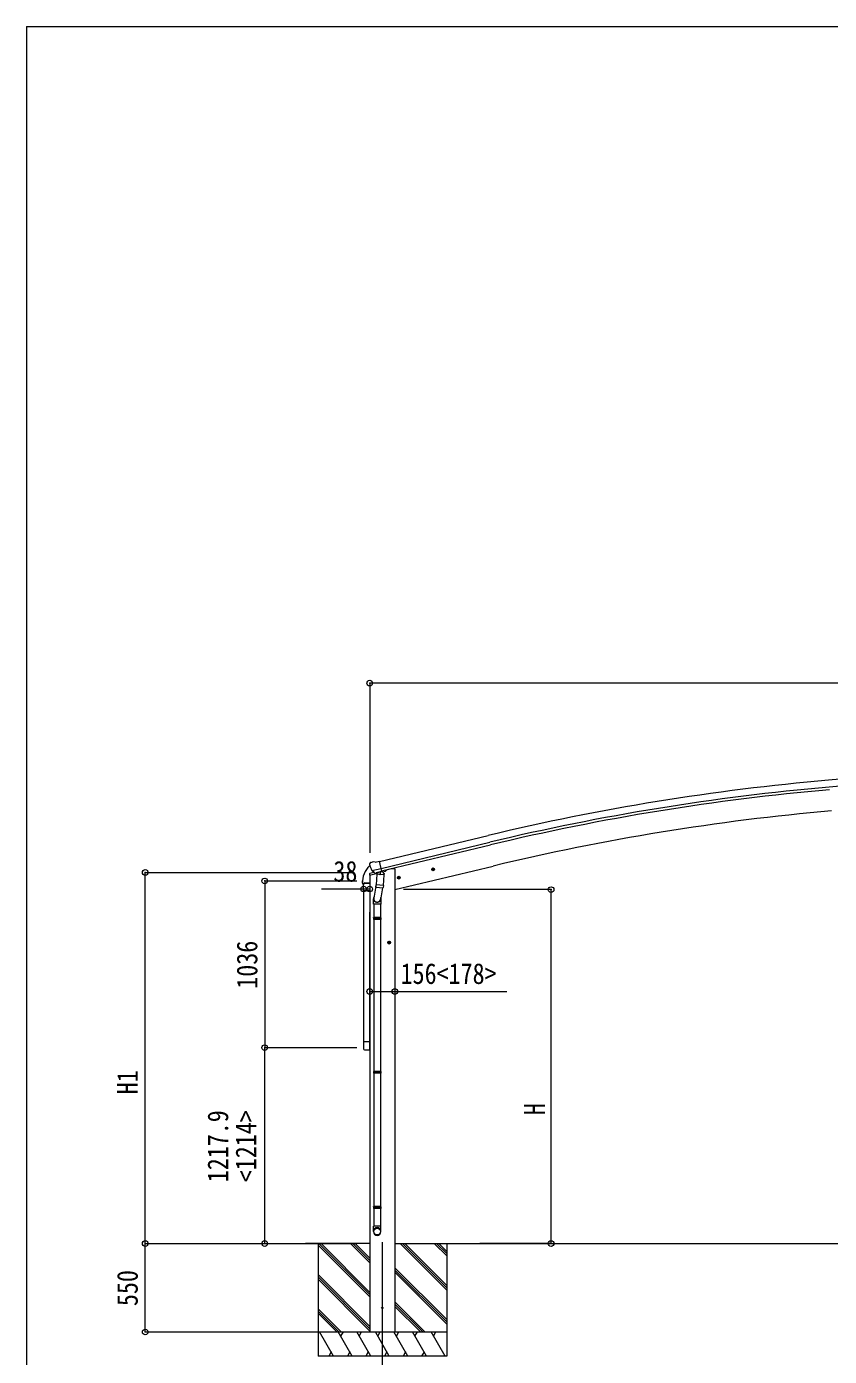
# Model space of a CAD drawing. Units: millimetres at full size. Extents: x -9783 to 9892, y -6828 to 6752.
# Drawn here: x -9783 to -4792, y -1515 to 6752 of the extents above; entities that cross this region are included whole.
import ezdxf
from ezdxf.enums import TextEntityAlignment as Align

# ---------------------------------------------------------------- set-up
doc = ezdxf.new("R2010")
doc.units = ezdxf.units.MM
doc.header["$LTSCALE"] = 35
doc.header["$PDMODE"] = 32
doc.header["$PDSIZE"] = 35
for name, color, linetype, lineweight in [('0-0_0', 7, 'Continuous', 9), ('0-1_本体', 4, 'Continuous', 9), ('0-2_部品', 7, 'Continuous', 9), ('0-8_PARTS2', 2, 'Continuous', 9), ('0-A_寸法', 6, 'Continuous', 9), ('1-1_GLASS', 4, 'Continuous', 9), ('1-2_GLASS_SEAL', 7, 'Continuous', 9), ('1-A', 6, 'Continuous', 9), ('F-0_240', 7, 'Continuous', 9)]:
    doc.layers.add(name, color=color, linetype=linetype, lineweight=lineweight)
doc.styles.add('ＭＳ ゴシック', font='')
doc.styles.get('ＭＳ ゴシック').set_extended_font_data('MS Gothic')

msp = doc.modelspace()

# ---------------------------------------------------------------- linework, layer by layer
at = {"layer": '0-0_0'}
for p, q in [((-7649.46, -813.2), (-8048.13, -813.2)), ((-7971.21, -813.2), (-7971.21, -1513.2)), ((-7648.96, -1144.96), (-7971.21, -822.71)), ((-7648.96, -1130.82), (-7966.57, -813.21)), ((-7648.96, -1116.68), (-7952.43, -813.21)), ((-7648.96, -932.83), (-7768.59, -813.2)), ((-7648.96, -918.69), (-7754.45, -813.2)), ((-7648.96, -904.55), (-7740.3, -813.2)), ((-7493.46, -813.2), (-624.49, -813.2)), ((-7171.21, -1102.21), (-7460.22, -813.2)), ((-7171.21, -1088.07), (-7446.08, -813.2)), ((-7171.21, -1073.93), (-7431.94, -813.2)), ((-7171.21, -890.08), (-7248.09, -813.2)), ((-7171.21, -875.94), (-7233.95, -813.2)), ((-7219.79, -813.21), (-7219.8, -813.2)), ((-7171.21, -861.8), (-7219.79, -813.21)), ((-7171.21, -813.2), (-7171.21, -1513.2)), ((-7171.21, -1286.06), (-7493.46, -963.81)), ((-7171.21, -1300.2), (-7493.46, -977.95)), ((-7648.96, -1328.81), (-7971.21, -1006.56)), ((-7648.96, -1342.95), (-7971.21, -1020.7)), ((-7648.96, -1357.09), (-7971.21, -1034.84)), ((-7171.21, -1314.34), (-7493.46, -992.09)), ((-7826.7, -1363.2), (-7971.21, -1218.69)), ((-7840.84, -1363.2), (-7971.21, -1232.83)), ((-7306.2, -1363.2), (-7493.46, -1175.94)), ((-7320.34, -1363.2), (-7493.46, -1190.08)), ((-7334.48, -1363.2), (-7493.46, -1204.23)), ((-7854.98, -1363.2), (-7971.21, -1246.98)), ((-7971.21, -1363.2), (-7171.21, -1363.2)), ((-7874.32, -1513.2), (-7960.92, -1363.2)), ((-7758.85, -1513.2), (-7845.45, -1363.2)), ((-7815.45, -1363.2), (-7830.45, -1389.18)), ((-7643.38, -1513.2), (-7729.98, -1363.2)), ((-7714.98, -1389.18), (-7699.98, -1363.2)), ((-7527.91, -1513.2), (-7614.51, -1363.2)), ((-7599.51, -1389.18), (-7584.51, -1363.2)), ((-7412.44, -1513.2), (-7499.04, -1363.2)), ((-7484.04, -1389.18), (-7469.04, -1363.2)), ((-7296.97, -1513.2), (-7383.57, -1363.2)), ((-7368.57, -1389.18), (-7353.57, -1363.2)), ((-7181.5, -1513.2), (-7268.1, -1363.2)), ((-7253.1, -1389.18), (-7238.1, -1363.2)), ((-7889.32, -1487.22), (-7904.31, -1513.2)), ((-7773.85, -1487.22), (-7788.84, -1513.2)), ((-7658.38, -1487.22), (-7673.37, -1513.2)), ((-7542.91, -1487.22), (-7557.9, -1513.2)), ((-7427.44, -1487.22), (-7442.44, -1513.2)), ((-7311.96, -1487.22), (-7326.96, -1513.2)), ((-7171.21, -1513.2), (-7971.21, -1513.2))]:
    msp.add_line(p, q, dxfattribs=at)
at = {"layer": '0-1_本体'}
for p, q in [((-4105.42, 2127.18), (-4796.84, 2066.95)), ((-4101.66, 2084.18), (-4793.09, 2023.94)), ((-7589.44, 1561.03), (-6913.75, 1722.98)), ((-7579.36, 1519.05), (-6903.69, 1681)), ((-7575.43, 1502.69), (-6899.77, 1664.64)), ((-7493.96, 1386.8), (-6883.15, 1533.44)), ((-7493.62, 1516.8), (-7493.62, -1363.2)), ((-7649.62, 1477.83), (-7649.62, -1363.2))]:
    msp.add_line(p, q, dxfattribs=at)
msp.add_lwpolyline([(-7493.62, 1516.8), (-7513.62, 1516.8), (-7547.47, 1508.68)], dxfattribs=at)
for centre, radius, start, end in [((-3541, -12348.27), 14469.82, 94.97901, 103.47901), ((-3541, -12348.27), 14426.65, 94.97901, 103.47901), ((-3541, -12348.27), 14409.82, 94.97901, 103.47901), ((-3523.58, -12461.37), 14392.42, 95.00113, 103.49889)]:
    msp.add_arc(centre, radius, start, end, dxfattribs=at)
at = {"layer": '0-2_部品'}
for p, q in [((-7650.89, 1545.43), (-7650.62, 1544.28)), ((-7650.89, 1545.43), (-7650.62, 1544.28)), ((-7646.67, 1554.01), (-7650.53, 1547.71)), ((-7646.67, 1554.01), (-7650.53, 1547.71)), ((-7623.51, 1493.2), (-7649.72, 1486.9)), ((-7623.51, 1493.2), (-7649.72, 1486.9)), ((-7643.58, 1556.25), (-7630.4, 1559.42)), ((-7643.58, 1556.25), (-7630.4, 1559.42)), ((-7636.84, 1505.12), (-7579.33, 1518.93)), ((-7636.84, 1505.12), (-7579.33, 1518.93)), ((-7619.99, 1490.21), (-7636.36, 1504.7)), ((-7619.99, 1490.21), (-7636.36, 1504.7)), ((-7615.84, 1556.74), (-7629.1, 1559.44)), ((-7615.84, 1556.74), (-7629.1, 1559.44)), ((-7617.28, 1489.65), (-7609.76, 1491.45)), ((-7617.28, 1489.65), (-7609.76, 1491.45)), ((-7616.44, 1489.75), (-7614.91, 1490.12)), ((-7616.44, 1489.75), (-7614.91, 1490.12)), ((-7615.84, 1556.74), (-7589.91, 1562.97)), ((-7615.84, 1556.74), (-7589.91, 1562.97)), ((-7614.91, 1490.12), (-7578.21, 1498.93)), ((-7614.91, 1490.12), (-7578.21, 1498.93)), ((-7613.07, 1489.89), (-7613.13, 1489.15)), ((-7613.07, 1489.89), (-7613.13, 1489.15)), ((-7612.37, 1488.11), (-7586.55, 1481.67)), ((-7612.37, 1488.11), (-7586.55, 1481.67)), ((-7584.16, 1497.11), (-7585.18, 1482.5)), ((-7584.16, 1497.11), (-7585.18, 1482.5)), ((-7578.21, 1498.93), (-7576.68, 1499.3)), ((-7578.21, 1498.93), (-7576.68, 1499.3)), ((-7575.12, 1501.4), (-7574.18, 1501.34)), ((-7575.12, 1501.4), (-7574.18, 1501.34)), ((-7574.18, 1501.34), (-7560.87, 1486.02)), ((-7574.18, 1501.34), (-7560.87, 1486.02)), ((-7570.19, 1496.74), (-7551.3, 1501.28)), ((-7570.19, 1496.74), (-7551.3, 1501.28)), ((-7547.47, 1509.45), (-7547.47, 1506.14)), ((-7547.47, 1509.45), (-7547.47, 1506.14)), ((-7265.15, 1510.74), (-7245.71, 1515.41)), ((-7265.15, 1510.74), (-7245.71, 1515.41)), ((-7260.6, 1518.52), (-7262.73, 1511.32)), ((-7260.6, 1518.52), (-7262.73, 1511.32)), ((-7253.3, 1520.27), (-7260.6, 1518.52)), ((-7253.3, 1520.27), (-7260.6, 1518.52)), ((-7253.1, 1503.35), (-7257.77, 1522.8)), ((-7253.1, 1503.35), (-7257.77, 1522.8)), ((-7248.13, 1514.82), (-7253.3, 1520.27)), ((-7248.13, 1514.82), (-7253.3, 1520.27)), ((-7250.26, 1507.63), (-7248.13, 1514.82)), ((-7250.26, 1507.63), (-7248.13, 1514.82)), ((-7652.02, 1477.1), (-7609.32, 1487.35)), ((-7652.02, 1477.1), (-7609.32, 1487.35)), ((-7652.02, 1483.99), (-7652.02, 1477.1)), ((-7652.02, 1483.99), (-7652.02, 1477.1)), ((-7609.78, 1420.81), (-7624.31, 1333.04)), ((-7609.78, 1420.81), (-7624.31, 1333.04)), ((-7610.98, 1403.46), (-7610.11, 1415.93)), ((-7610.98, 1403.46), (-7610.11, 1415.93)), ((-7605.45, 1482.76), (-7610.13, 1415.93)), ((-7605.45, 1482.76), (-7610.13, 1415.93)), ((-7564.44, 1412.73), (-7610.13, 1415.93)), ((-7564.44, 1412.73), (-7610.13, 1415.93)), ((-7559.76, 1479.57), (-7605.45, 1482.76)), ((-7559.76, 1479.57), (-7605.45, 1482.76)), ((-7603.68, 1485.94), (-7603.91, 1482.66)), ((-7603.68, 1485.94), (-7603.91, 1482.66)), ((-7564.45, 1412.73), (-7565.34, 1400.04)), ((-7564.45, 1412.73), (-7565.34, 1400.04)), ((-7564.44, 1412.73), (-7559.76, 1479.57)), ((-7564.44, 1412.73), (-7559.76, 1479.57)), ((-7560.87, 1486.02), (-7561.31, 1479.68)), ((-7560.87, 1486.02), (-7561.31, 1479.68)), ((-7478.98, 1458.99), (-7459.54, 1463.66)), ((-7478.98, 1458.99), (-7459.54, 1463.66)), ((-7474.43, 1466.77), (-7476.56, 1459.57)), ((-7474.43, 1466.77), (-7476.56, 1459.57)), ((-7467.13, 1468.52), (-7474.43, 1466.77)), ((-7467.13, 1468.52), (-7474.43, 1466.77)), ((-7466.92, 1451.6), (-7471.59, 1471.05)), ((-7466.92, 1451.6), (-7471.59, 1471.05)), ((-7461.96, 1463.08), (-7467.13, 1468.52)), ((-7461.96, 1463.08), (-7467.13, 1468.52)), ((-7464.09, 1455.88), (-7461.96, 1463.08)), ((-7464.09, 1455.88), (-7461.96, 1463.08)), ((-7626.46, 1295.88), (-7626.46, 1330.23)), ((-7626.46, 1295.88), (-7626.46, 1330.23)), ((-7610.59, 1402.1), (-7610.59, 1402.1)), ((-7610.59, 1402.1), (-7610.59, 1402.1)), ((-7609.14, 1401.32), (-7567.44, 1398.41)), ((-7609.14, 1401.32), (-7567.44, 1398.41)), ((-7570.96, 1398.65), (-7583.6, 1323.72)), ((-7570.96, 1398.65), (-7583.6, 1323.72)), ((-7580.46, 1330.54), (-7580.46, 1295.88)), ((-7580.46, 1330.54), (-7580.46, 1295.88)), ((-7580.46, 1295.88), (-7626.46, 1295.88)), ((-7580.46, 1295.88), (-7626.46, 1295.88)), ((-7624.46, 1295.88), (-7624.46, 1213.36)), ((-7624.46, 1295.88), (-7624.46, 1213.36)), ((-7582.46, 1295.88), (-7582.46, 1213.36)), ((-7582.46, 1295.88), (-7582.46, 1213.36)), ((-7626.46, 1211.36), (-7625.46, 1213.36)), ((-7626.46, 1211.36), (-7625.46, 1213.36)), ((-7580.46, 1211.36), (-7626.46, 1211.36)), ((-7580.46, 1211.36), (-7626.46, 1211.36)), ((-7580.46, 1203.36), (-7626.46, 1203.36)), ((-7580.46, 1203.36), (-7626.46, 1203.36)), ((-7581.46, 1213.36), (-7625.46, 1213.36)), ((-7581.46, 1213.36), (-7625.46, 1213.36)), ((-7581.46, 1201.36), (-7625.46, 1201.36)), ((-7581.46, 1201.36), (-7625.46, 1201.36)), ((-7624.46, 1201.36), (-7624.46, 257.17)), ((-7624.46, 1201.36), (-7624.46, 257.17)), ((-7582.46, 1201.36), (-7582.46, 257.17)), ((-7582.46, 1201.36), (-7582.46, 257.17)), ((-7580.46, 1211.36), (-7581.46, 1213.36)), ((-7580.46, 1211.36), (-7581.46, 1213.36)), ((-7580.46, 1203.36), (-7581.46, 1201.36)), ((-7580.46, 1203.36), (-7581.46, 1201.36)), ((-7580.46, 1211.36), (-7580.46, 1203.36)), ((-7580.46, 1211.36), (-7580.46, 1203.36)), ((-7517.96, 1057.3), (-7537.96, 1057.3)), ((-7517.96, 1057.3), (-7537.96, 1057.3)), ((-7527.96, 1064.8), (-7534.46, 1061.05)), ((-7527.96, 1064.8), (-7534.46, 1061.05)), ((-7534.46, 1061.05), (-7534.46, 1053.55)), ((-7534.46, 1061.05), (-7534.46, 1053.55)), ((-7534.46, 1053.55), (-7527.96, 1049.79)), ((-7534.46, 1053.55), (-7527.96, 1049.79)), ((-7527.96, 1047.3), (-7527.96, 1067.3)), ((-7527.96, 1047.3), (-7527.96, 1067.3)), ((-7521.46, 1061.05), (-7527.96, 1064.8)), ((-7521.46, 1061.05), (-7527.96, 1064.8)), ((-7626.46, 255.17), (-7625.46, 257.17)), ((-7626.46, 255.17), (-7625.46, 257.17)), ((-7580.46, 255.17), (-7626.46, 255.17)), ((-7580.46, 255.17), (-7626.46, 255.17)), ((-7581.46, 257.17), (-7625.46, 257.17)), ((-7581.46, 257.17), (-7625.46, 257.17)), ((-7580.46, 255.17), (-7581.46, 257.17)), ((-7580.46, 255.17), (-7581.46, 257.17)), ((-7580.46, 255.17), (-7580.46, 247.17)), ((-7580.46, 255.17), (-7580.46, 247.17)), ((-7580.46, 247.17), (-7626.46, 247.17)), ((-7580.46, 247.17), (-7626.46, 247.17)), ((-7581.46, 245.17), (-7625.46, 245.17)), ((-7581.46, 245.17), (-7625.46, 245.17)), ((-7624.46, 245.17), (-7624.46, -582.75)), ((-7624.46, 245.17), (-7624.46, -582.75)), ((-7582.46, 245.17), (-7582.46, -582.75)), ((-7582.46, 245.17), (-7582.46, -582.75)), ((-7580.46, 247.17), (-7581.46, 245.17)), ((-7580.46, 247.17), (-7581.46, 245.17)), ((-7626.46, -584.75), (-7625.46, -582.75)), ((-7626.46, -584.75), (-7625.46, -582.75)), ((-7580.46, -584.75), (-7626.46, -584.75)), ((-7580.46, -584.75), (-7626.46, -584.75)), ((-7580.46, -592.75), (-7626.46, -592.75)), ((-7580.46, -592.75), (-7626.46, -592.75)), ((-7581.46, -582.75), (-7625.46, -582.75)), ((-7581.46, -582.75), (-7625.46, -582.75)), ((-7581.46, -594.75), (-7625.46, -594.75)), ((-7581.46, -594.75), (-7625.46, -594.75)), ((-7624.46, -594.75), (-7624.46, -704.75)), ((-7624.46, -594.75), (-7624.46, -704.75)), ((-7582.46, -594.75), (-7582.46, -704.75)), ((-7582.46, -594.75), (-7582.46, -704.75)), ((-7580.46, -584.75), (-7581.46, -582.75)), ((-7580.46, -584.75), (-7581.46, -582.75)), ((-7580.46, -592.75), (-7581.46, -594.75)), ((-7580.46, -592.75), (-7581.46, -594.75)), ((-7580.46, -584.75), (-7580.46, -592.75)), ((-7580.46, -584.75), (-7580.46, -592.75)), ((-7626.46, -738.9), (-7626.46, -704.75)), ((-7580.46, -704.75), (-7626.46, -704.75)), ((-7626.46, -738.9), (-7626.46, -704.75)), ((-7580.46, -704.75), (-7626.46, -704.75)), ((-7580.46, -738.9), (-7580.46, -704.75)), ((-7580.46, -738.9), (-7580.46, -704.75))]:
    msp.add_line(p, q, dxfattribs=at)
for points in [[(-7637.11, 1505.7), (-7636.52, 1504.86), (-7636.36, 1504.7)], [(-7637.11, 1505.7), (-7636.52, 1504.86), (-7636.36, 1504.7)], [(-7584.48, 1497.52), (-7584.71, 1497.37), (-7609.48, 1491.42), (-7609.76, 1491.45)], [(-7584.48, 1497.52), (-7584.71, 1497.37), (-7609.48, 1491.42), (-7609.76, 1491.45)], [(-7584.48, 1497.52), (-7574.75, 1499.86), (-7589.91, 1562.97)], [(-7584.48, 1497.52), (-7574.75, 1499.86), (-7589.91, 1562.97)], [(-7262.73, 1511.32), (-7257.56, 1505.88), (-7250.26, 1507.63)], [(-7262.73, 1511.32), (-7257.56, 1505.88), (-7250.26, 1507.63)], [(-7476.56, 1459.57), (-7471.39, 1454.13), (-7464.09, 1455.88)], [(-7476.56, 1459.57), (-7471.39, 1454.13), (-7464.09, 1455.88)], [(-7626.46, 1211.36), (-7626.46, 1203.36), (-7625.46, 1201.36)], [(-7626.46, 1211.36), (-7626.46, 1203.36), (-7625.46, 1201.36)], [(-7527.96, 1049.79), (-7521.46, 1053.55), (-7521.46, 1061.05)], [(-7527.96, 1049.79), (-7521.46, 1053.55), (-7521.46, 1061.05)], [(-7626.46, 255.17), (-7626.46, 247.17), (-7625.46, 245.17)], [(-7626.46, 255.17), (-7626.46, 247.17), (-7625.46, 245.17)], [(-7626.46, -584.75), (-7626.46, -592.75), (-7625.46, -594.75)], [(-7626.46, -584.75), (-7626.46, -592.75), (-7625.46, -594.75)]]:
    msp.add_lwpolyline(points, dxfattribs=at)
for centre, radius in [((-7255.43, 1513.07), 8.5), ((-7255.43, 1513.07), 8.5), ((-7255.43, 1513.07), 7.7), ((-7255.43, 1513.07), 7.7), ((-7255.43, 1513.07), 6.5), ((-7255.43, 1513.07), 6.5), ((-7469.26, 1461.32), 8.5), ((-7469.26, 1461.32), 8.5), ((-7469.26, 1461.32), 7.7), ((-7469.26, 1461.32), 7.7), ((-7469.26, 1461.32), 6.5), ((-7469.26, 1461.32), 6.5), ((-7527.96, 1057.3), 8.5), ((-7527.96, 1057.3), 8.5), ((-7527.96, 1057.3), 7.7), ((-7527.96, 1057.3), 7.7), ((-7527.96, 1057.3), 6.5), ((-7527.96, 1057.3), 6.5)]:
    msp.add_circle(centre, radius, dxfattribs=at)
at = {"layer": '0-2_部品', "color": 4}
msp.add_circle((-7571.71, -1213.2), 4.5, dxfattribs=at)
msp.add_circle((-7571.71, -1213.2), 4.5, dxfattribs=at)
at = {"layer": '0-2_部品'}
for centre, radius, start, end in [((-7453.81, 1591.53), 202.4, 193.5, 205.09125), ((-7453.81, 1591.53), 202.4, 193.5, 205.09125), ((-7642.41, 1551.39), 5, 103.5, 148.5), ((-7642.41, 1551.39), 5, 103.5, 148.5), ((-7629.69, 1556.5), 3, 78.5, 103.5), ((-7629.69, 1556.5), 3, 78.5, 103.5), ((-7616.56, 1490.24), 0.5, 248.23754, 283.5), ((-7616.56, 1490.24), 0.5, 248.23754, 283.5), ((-7613.57, 1489.93), 0.5, 356, 103.5), ((-7613.57, 1489.93), 0.5, 356, 103.5), ((-7612.13, 1489.08), 1, 176, 256), ((-7612.13, 1489.08), 1, 176, 256), ((-7583.56, 1497.03), 0.604, 100.59842, 172.20595), ((-7583.56, 1497.03), 0.604, 100.59842, 172.20595), ((-7576.79, 1499.78), 0.5, 283.5, 318.76246), ((-7576.79, 1499.78), 0.5, 283.5, 318.76246), ((-7552.47, 1506.14), 5, 283.5, 0), ((-7552.47, 1506.14), 5, 283.5, 0), ((-7649.02, 1483.99), 3, 103.5, 180), ((-7649.02, 1483.99), 3, 103.5, 180), ((-7586.2, 1482.64), 1.03, 250.03897, 351.96569), ((-7586.2, 1482.64), 1.03, 250.03897, 351.96569), ((-7609.04, 1403.29), 1.95, 175.04017, 217.47766), ((-7609.04, 1403.29), 1.95, 175.04017, 217.47766), ((-7609, 1403.32), 2, 217.40962, 266), ((-7609, 1403.32), 2, 217.40962, 266), ((-7567.3, 1400.4), 2, 266, 349.46843), ((-7567.3, 1400.4), 2, 266, 349.46843)]:
    msp.add_arc(centre, radius, start, end, dxfattribs=at)
for centre, major_axis, ratio, start_param, end_param in [((-7647.97, 1546.14), (-1.57, -2.57), 0.99628, 4.712389, 5.4996506), ((-7647.97, 1546.14), (-1.57, -2.57), 0.99628, 4.712389, 5.4996506), ((-7618, 1492.47), (-0.73, -2.92), 0.997631, 5.8041905, 6.6006116), ((-7618, 1492.47), (-0.73, -2.92), 0.997631, 5.8041905, 6.6006116), ((-7617.94, 1492.7), (2.63, 3.16), 0.650902, 4.0958226, 4.1686332), ((-7617.94, 1492.7), (2.63, 3.16), 0.650902, 4.0958226, 4.1686332), ((-7617.97, 1492.57), (-0.73, -2.92), 0.997631, 0.3902369, 0.4789948), ((-7617.97, 1492.57), (-0.73, -2.92), 0.997631, 0.3902369, 0.4789948), ((-7603.46, 1330.54), (23, 0), 0.996195, 2.5560258, 6.5663028), ((-7603.46, 1330.54), (23, 0), 0.996195, 2.5560258, 6.5663028), ((-7603.46, 1330.54), (21, 0), 0.996195, 2.9349147, 5.9512394), ((-7603.46, 1330.54), (21, 0), 0.996195, 2.9349147, 5.9512394), ((-7603.46, -737.15), (-23, 0), 0.996195, 3.1415927, 6.2831853), ((-7603.46, -737.15), (-23, 0), 0.996195, 3.1415927, 6.2831853), ((-7603.46, -738.9), (-23, 0), 0.996195, 3.1415927, 6.2831853), ((-7603.46, -738.9), (-23, 0), 0.996195, 3.1415927, 6.2831853), ((-7603.46, -738.9), (0, -23.43), 0.981806, 4.712389, 7.8539816), ((-7603.46, -738.9), (0, -23.43), 0.981806, 4.712389, 7.8539816)]:
    msp.add_ellipse(centre, major_axis=major_axis, ratio=ratio, start_param=start_param, end_param=end_param, dxfattribs=at)
msp.add_ellipse((-7603.46, -738.9), major_axis=(21, 0), ratio=0.996195, dxfattribs=at)
msp.add_ellipse((-7603.46, -738.9), major_axis=(21, 0), ratio=0.996195, dxfattribs=at)
at = {"layer": '0-8_PARTS2'}
msp.add_line((-7571.71, -803.99), (-7571.71, -1654.23), dxfattribs=at)
at = {"layer": '0-A_寸法'}
for p, q in [((-7649.62, 2670.7), (-7649.62, 1615.88)), ((-467.62, 2670.7), (-7649.62, 2670.7)), ((-9045.29, -813.2), (-9045.29, 1493.55)), ((-9045.29, 1493.55), (-7747.04, 1493.55)), ((-8302.48, 1440.66), (-8302.48, 404.66)), ((-6522.14, 1386.8), (-7438.97, 1386.8)), ((-6522.14, -813.2), (-6522.14, 1386.8)), ((-7649.62, 753.57), (-7493.62, 753.57)), ((-7493.62, 753.57), (-6797.47, 753.57)), ((-9045.29, -813.2), (-8189.9, -813.2)), ((-9045.29, -1363.2), (-9045.29, -813.2)), ((-6522.14, -813.2), (-6965, -813.2)), ((-9045.29, -1363.2), (-7971.21, -1363.2))]:
    msp.add_line(p, q, dxfattribs=at)
for p in [(-7649.62, 2670.7), (-9045.29, 1493.55), (-6522.14, 1386.8), (-7649.62, 753.57), (-7493.62, 753.57), (-9045.29, -813.2), (-6522.14, -813.2), (-9045.29, -1363.2)]:
    msp.add_point(p, dxfattribs=at)
at = {"layer": '1-1_GLASS'}
for p, q in [((-7687.63, 1378.76), (-7687.63, 439.76)), ((-7649.62, 1378.76), (-7649.62, 1247.71)), ((-7649.62, 439.76), (-7649.62, 1247.71))]:
    msp.add_line(p, q, dxfattribs=at)
at = {"layer": '1-2_GLASS_SEAL'}
for p, q in [((-7696.13, 1440.75), (-7696.13, 1428.99)), ((-7695.63, 1428.49), (-7689.36, 1414.99)), ((-7688.86, 1422.26), (-7688.86, 1415.49)), ((-7688.63, 1378.76), (-7688.63, 1422.46)), ((-7683.13, 1427.96), (-7654.13, 1427.96)), ((-7682.86, 1428.26), (-7649.62, 1428.26)), ((-7648.63, 1422.46), (-7648.63, 1378.76)), ((-7648.63, 1378.76), (-7688.63, 1378.76)), ((-7688.63, 439.76), (-7688.63, 396.06)), ((-7648.63, 439.76), (-7688.63, 439.76)), ((-7648.63, 396.06), (-7648.63, 439.76)), ((-7683.13, 390.56), (-7654.13, 390.56))]:
    msp.add_line(p, q, dxfattribs=at)
for centre, radius, start, end in [((-7543.87, 1427.25), 152.26, 135.14293, 180), ((-7647.38, 1529.28), 6.95, 95.39711, 129.45641), ((-7695.63, 1428.99), 0.5, 180, 270), ((-7689.36, 1415.49), 0.5, 270, 0), ((-7682.86, 1422.26), 6, 90, 180), ((-7683.13, 1422.46), 5.5, 90, 180), ((-7654.13, 1422.46), 5.5, 0, 90), ((-7683.13, 396.06), 5.5, 180, 270), ((-7654.13, 396.06), 5.5, 270, 0)]:
    msp.add_arc(centre, radius, start, end, dxfattribs=at)
at = {"layer": '1-A'}
for p, q in [((-8302.48, 1440.66), (-7728.95, 1440.66)), ((-7649.62, 1390.57), (-7949.62, 1390.57)), ((-7649.62, 1390.57), (-7687.65, 1390.57)), ((-8302.48, -813.2), (-8302.48, 404.66)), ((-8302.48, 404.66), (-7728.95, 404.66)), ((-8302.48, -813.2), (-7728.95, -813.2))]:
    msp.add_line(p, q, dxfattribs=at)
for p in [(-8302.48, 1440.66), (-7687.65, 1390.57), (-7649.62, 1390.57), (-8302.48, 404.66), (-8302.48, -813.2)]:
    msp.add_point(p, dxfattribs=at)
at = {"layer": 'F-0_240', "color": 5}
for q in [(-9783.03, -6828.1), (9396.97, 6751.9)]:
    msp.add_line((-9783.03, 6751.9), q, dxfattribs=at)

# ---------------------------------------------------------------- texts
at = {"layer": '0-A_寸法', "color": 7, "style": 'ＭＳ ゴシック', "width": 0.85}
msp.add_text('156<178>', height=129, dxfattribs=at).set_placement((-7457.62, 761.57), align=Align.BOTTOM_LEFT)
for s, p in [('H1', (-9053.29, 114.18)), ('H', (-6522.14, -15.2)), ('550', (-9053.29, -1202.2))]:
    msp.add_text(s, height=129, rotation=90, dxfattribs=at).set_placement(p, align=Align.BOTTOM_LEFT)
at = {"layer": '1-A', "color": 7, "style": 'ＭＳ ゴシック', "width": 0.85}
msp.add_text('38', height=129, dxfattribs=at).set_placement((-7875.62, 1397.57), align=Align.BOTTOM_LEFT)
for s, p in [('1036', (-8309.48, 770.66)), ('1217.9', (-8490.84, -432.27)), ('<1214>', (-8316.36, -432.27))]:
    msp.add_text(s, height=129, rotation=90, dxfattribs=at).set_placement(p, align=Align.BOTTOM_LEFT)

doc.saveas('drawing.dxf')
